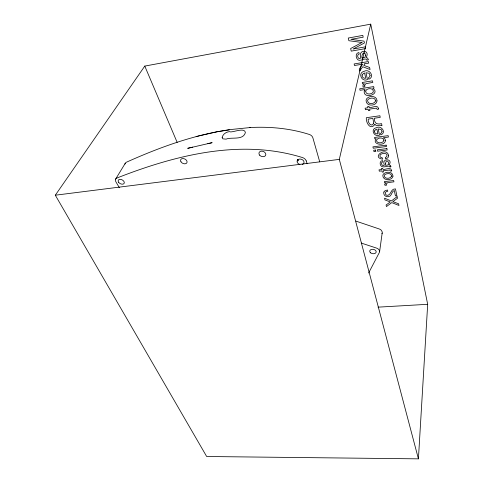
<?xml version="1.0" encoding="UTF-8"?>
<svg xmlns="http://www.w3.org/2000/svg" width="483" height="483" viewBox="0 0 483 483"><rect width="100%" height="100%" fill="white"/><g stroke="black" fill="none" stroke-linecap="round" stroke-linejoin="round"><path stroke-width="0.72" d="M418.423 458.85L427.684 304.308L370.739 24.15L144.779 66.086L55.316 195.204L206.67 456.507L418.423 458.85L339.308 159.384L370.739 24.15M379.602 251.709L382.162 233.096M319.722 161.829L312.899 137.909A5.126 4.311 17.1 0 0 309.229 134.431C290.325 128.4 270.299 126.504 250.538 127.518L228.936 129.716L217.235 131.738C185.816 137.842 155.665 149.102 126.54 162.161A4.824 3.49 31.1 0 0 124.964 164.081M368.607 273.022L379.366 252.464A4.794 3.224 9.6 0 0 379.203 250.085L378.587 249.325A4.921 3.309 9.6 0 0 376.305 248.02L361.26 243.064M125.2 163.399L115.666 179.048M199.799 135.705L217.235 131.738M196.128 136.653L199.902 135.608M192.705 147.158L187.676 148.323L212.128 142.678L207.811 143.674M217.314 131.702L229.25 129.903M55.316 195.204L339.308 159.384M249.85 127.566L250.538 127.518M378.044 307.152L427.684 304.308M355.977 221.123L379.058 228.912A4.794 3.647 7.3 0 1 381.322 230.313L382.138 231.755A4.601 3.502 7.3 0 1 381.968 233.633M119.343 187.706L115.92 181.85A4.999 3.194 28.2 0 1 116.898 178.028C175.009 155.23 240.763 138.44 302.322 157.512A5.337 4.015 17.1 0 1 306.216 160.911M144.779 66.086L177.17 142.4M297.492 160.948L297.504 161.068M306.216 160.911L307.176 163.749M299.901 164.419A3.562 2.681 17.2 0 1 297.48 160.139A3.562 2.681 17.2 0 1 303.046 160.217A3.562 2.681 17.2 0 1 302.159 164.449M384.86 184.18L384.981 185.315L386.629 185.128L386.497 183.848L387.662 182.677L393.947 181.831L393.669 180.551L384.329 181.608L384.595 182.822L386.207 182.64L384.86 184.18M378.515 108.675L378.503 109.224L377.175 109.418L376.553 108.132L369.58 109.08L369.893 110.486L368.529 110.685L368.215 109.279L365.444 109.689L365.106 108.192L367.883 107.781L367.617 106.58L368.982 106.381L369.247 107.576C371.699 108.047 377.996 104.201 378.515 108.675M385.645 163.815L385.458 165.252C392.625 165.802 385.772 156.492 385.645 163.815M391.659 170.517L391.641 171L390.385 171.151L389.817 170.01L383.224 170.722L383.502 171.96L382.21 172.117L381.938 170.873L379.312 171.187L379.016 169.865L381.642 169.551L381.407 168.495L382.699 168.338L382.934 169.394C385.229 169.968 391.085 166.466 391.659 170.517M222.156 137.504L222.844 138.838L226.044 139.146C231.399 136.767 243.088 140.662 245.382 132.65C244.869 126.631 231.393 133.374 229.437 131.611C226.165 132.022 222.85 134.063 222.156 137.504M368.112 59.385L368.088 59.989L366.79 60.212C366.325 56.807 360.511 61.697 358.102 59.952C355.645 58.25 355.168 52.919 358.881 52.502L359.219 54.042C356.937 54.416 357.414 57.857 359.159 58.588L360.886 58.038C357.354 48.735 370.962 49.477 366.09 57.598L367.708 58.129L368.112 59.385M388.598 155.617L388.404 156.824A3.345 2.783 4.9 0 1 387.137 158.225L385.579 158.816L385.295 157.512L386.823 156.625L386.98 154.711A2.01 1.678 4.9 0 0 385.82 153.727C383.713 152.93 378.569 153.848 380.187 157.017L382.331 157.881L382.621 159.185C370.733 157.307 386.762 146.065 388.598 155.617M390.838 166.375L390.807 166.864C389.805 167.239 389.678 166.943 389.358 166.23C386.865 165.898 384.184 167.571 381.763 166.563C379.499 165.198 379.415 160.646 382.627 160.597L382.898 161.841C380.236 162.059 381.751 166.641 384.063 165.367L384.323 165.101C381.172 157.543 393.742 158.605 389.044 164.89L390.499 165.361L390.838 166.375M385.446 140.529C385.054 146.633 371.548 144.665 376.13 138.657L374.844 138.826L374.542 137.468L388.139 135.645L388.435 137.051L383.442 137.721L385.072 139.092L385.446 140.529M364.689 85.153L364.87 86.723L363.071 87.006L362.902 85.618L364.333 83.686L362.576 83.964L362.244 82.484L372.471 80.848L372.804 82.418L365.933 83.674L364.689 85.153M370.081 75.396L369.537 76.924L368.469 77.715L368.801 79.26C375.098 76.821 369.368 68.278 364.073 71.333C357.486 72.83 361.622 82.382 367.466 79.61L365.969 72.716L369.133 73.277L370.081 75.396M362.135 75.058C361.682 77.117 363.838 78.651 365.746 78.216L364.605 72.981L363.445 73.398L362.135 75.058M365.673 91.027C365.245 95.048 371.904 94.722 373.323 91.939C374.065 87.713 366.73 87.713 365.673 91.027M377.012 100.893C376.553 106.369 366.126 106.713 366.108 100.724A4.232 3.749 6.1 0 1 367.032 98.345C369.869 95.302 377.048 95.803 377.012 100.893M382.053 131.406L381.522 132.765L380.495 133.453L380.797 134.842C386.865 132.692 381.238 124.952 376.402 127.687C370.056 128.913 374.132 137.661 379.523 135.131L378.183 128.949L381.178 129.498L382.053 131.406M374.512 130.984C374.071 132.916 376.185 134.208 377.905 133.857L376.885 129.172L375.774 129.522L374.512 130.984M392.987 176.132C392.25 180.829 383.001 180.956 382.838 175.764A3.936 3.206 5.2 0 1 383.737 173.747C386.43 171.314 392.884 171.58 392.987 176.132M364.242 90.882C362.926 100.011 381.443 94.052 372.695 88.232L373.999 88.027L373.697 86.602L359.714 88.794L360.052 90.291L365.082 89.506L364.242 90.882M365.74 55.297L364.87 57.368L362.141 58.189C360.934 55.02 364.369 49.743 365.74 55.297M383.888 192.047C383.025 194.691 385.639 197.167 388.241 196.696C391.888 196.575 391.333 191.57 394.267 190.453L395.432 195.881L396.899 195.724L395.444 188.883C390.88 188.467 391.381 194.263 388.006 195.319C384.691 196.05 384.281 190.851 387.777 191.28L387.499 190.006L384.975 190.773L383.888 192.047M375.526 100.905C374.778 104.177 367.678 104.811 367.605 100.736A2.343 2.077 6.2 0 1 368.414 99.202C370.497 97.572 375.526 97.306 375.526 100.905M383.949 140.42C383.17 143.306 377.537 143.843 376.492 140.927C376.311 137.468 383.701 136.719 383.949 140.42M391.604 176.108C390.723 178.891 384.408 179.356 384.233 175.806A2.18 1.775 5.2 0 1 385.011 174.508C386.961 173.246 391.526 172.884 391.604 176.108M373.776 123.159C371.675 127.977 367.382 122.519 368.245 119.09L372.87 118.432L373.776 123.159M374.893 124.427C370.346 130.766 365.824 122.543 366.313 117.707L379.898 115.757L380.242 117.381L374.403 118.214C374.156 123.654 376.988 124.699 381.576 123.648L381.987 125.604L381.685 125.646C379.662 124.354 376.499 126.8 374.893 124.427M364.792 63.774L363.753 65.356L369.628 67.475L370.063 69.528L362.751 66.739L359.696 71.031L359.243 68.991L362.721 64.124L354.492 65.507L354.136 63.961L368.372 61.558L368.704 63.122L364.792 63.774M397.092 196.653L391.411 200.94L384.546 198.217L384.933 199.914L390.294 201.966L386.08 204.985L386.442 206.579L391.779 202.619L398.97 205.462L398.614 203.79L392.866 201.628L397.449 198.302L397.092 196.653M361.978 42.474L350.646 48.529L351.232 51.126L365.619 48.608L365.245 46.857L353.091 49.031L364.424 42.981L364.025 41.133L350.924 39.364L363.192 37.203L362.811 35.404L348.267 38.036L348.871 40.711L361.978 42.474M386.146 145.148L372.918 146.862L373.226 148.233L386.436 146.524L386.146 145.148M375.514 150.05L373.691 150.279L374.005 151.662L375.822 151.433L375.514 150.05M386.877 148.589L377.289 149.821L377.603 151.203L387.173 149.984L386.877 148.589M298.126 160.748L297.697 159.511A3.562 2.687 17.2 0 0 298.126 160.748M370.648 252.844A3.254 2.186 9.8 0 0 376.07 252.41A3.254 2.186 9.8 0 0 372.164 249.306A3.254 2.186 9.8 0 0 370.648 252.844M118.667 182.32A3.309 2.113 28.1 0 0 123.992 183.552A3.309 2.113 28.1 0 0 120.998 179.447A3.309 2.113 28.1 0 0 118.667 182.32M180.98 161.805A3.453 2.403 26.4 0 0 186.649 163.097A3.453 2.403 26.4 0 0 183.806 158.647A3.453 2.403 26.4 0 0 180.98 161.805M259.661 155.182A3.556 2.65 21.1 0 0 265.578 155.46A3.556 2.65 21.1 0 0 261.895 151.149A3.556 2.65 21.1 0 0 259.661 155.182"/></g></svg>
